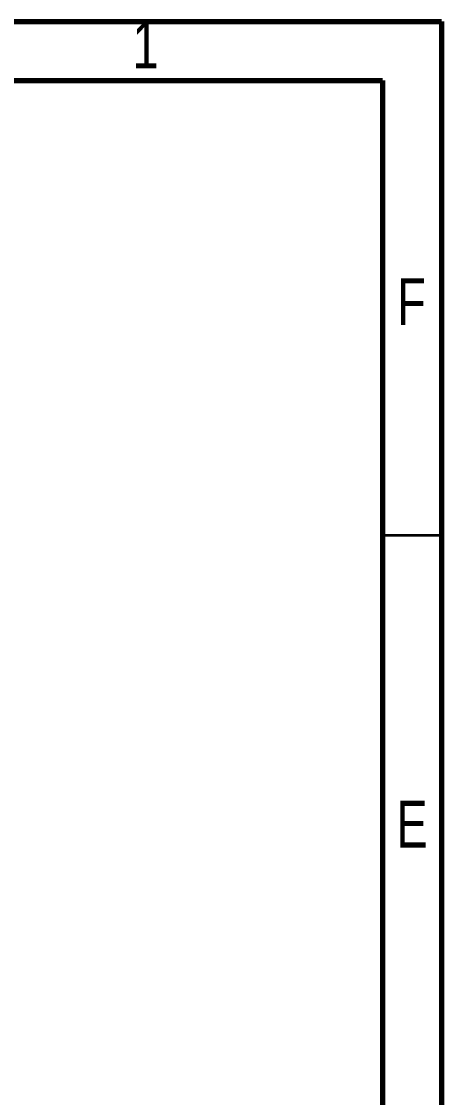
# Model space of a CAD drawing. Header units: millimetres. Extents: x 15 to 205, y 5 to 292.
# Drawn here: x 169.5 to 205, y 200.9 to 292 of the extents above; entities that cross this region are included whole.
import ezdxf

# ---------------------------------------------------------------- set-up
doc = ezdxf.new("R2010")
doc.units = ezdxf.units.MM
doc.styles.add('SLDTEXTSTYLE0', font='TXT', dxfattribs={"width": 0.75})

msp = doc.modelspace()

# ---------------------------------------------------------------- linework, layer by layer
at = {"color": 7, "linetype": 'Continuous', "lineweight": 70}
for p, q in [((15, 292), (205, 292)), ((205, 292), (205, 5)), ((20, 287), (200, 287)), ((200, 287), (200, 10))]:
    msp.add_line(p, q, dxfattribs=at)
at = {"color": 7, "linetype": 'Continuous', "lineweight": 35}
msp.add_line((200, 248.5), (205, 248.5), dxfattribs=at)

# ---------------------------------------------------------------- texts
at = {"color": 7, "linetype": 'Continuous', "lineweight": 0, "char_height": 3.9688, "attachment_point": 2, "style": 'SLDTEXTSTYLE0'}
for s, insert in [('1', (179.96, 292.0042)), ('F', (202.4577, 270.2542)), ('E', (202.5078, 226.0042))]:
    msp.add_mtext(s, dxfattribs=dict(at, insert=insert))

doc.saveas('drawing.dxf')
